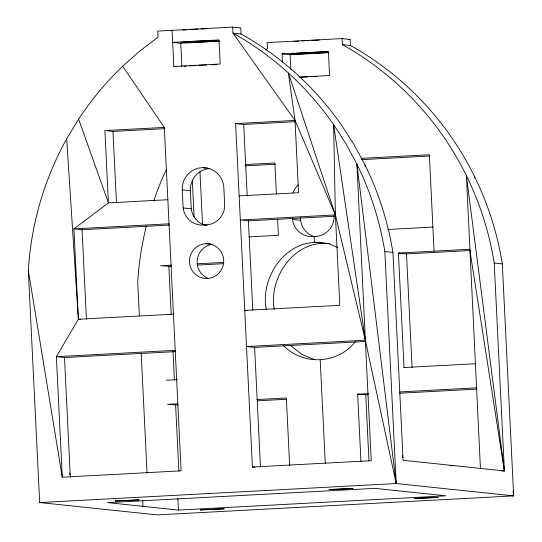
<?xml version="1.0" encoding="UTF-8"?>
<svg xmlns="http://www.w3.org/2000/svg" width="542" height="542" viewBox="0 0 542 542"><rect width="100%" height="100%" fill="white"/><g stroke="black" fill="none" stroke-linecap="round" stroke-linejoin="round"><path stroke-width="0.81" d="M167.844 199.707L108.427 202.877L73.949 228.88L78.373 319.258L56.375 356.683L62.269 477.19L181.103 470.849L164.307 127.404L122.688 66.226L139.85 50.995L158.101 37.12L157.81 31.097L232.674 27.1L240.777 27.954L241.068 33.977A306.467 301.183 -88.3 0 1 341.704 125.405L354.089 144.728L365.01 164.944A306.467 301.183 -88.3 0 1 392.936 252.416L403.106 460.287L504.385 470.93L494.216 263.053A306.467 302.029 -84.2 0 0 342.348 44.62L342.056 38.59L267.186 42.588L267.484 48.611A306.467 302.124 -84.1 0 0 265.485 50.033M342.056 38.59L350.159 39.444L350.45 45.467A306.467 302.029 -84.2 0 1 502.319 263.907L513.667 495.883L157.166 514.9L39.681 502.556L28.333 270.58A306.467 303.005 -87.2 0 1 66.7 138.793L78.624 119.105A306.467 303.005 -87.2 0 1 122.688 66.226M355.471 341.487C338.052 364.082 302.964 366.087 283.283 345.342M329.699 243.697C294.848 239.049 268.331 277.375 274.272 309.563M172.065 30.332L173.833 66.483L220.181 64.01L219.002 39.912L172.654 42.384L180.757 43.238L219.524 41.165M348.479 39.532L350.159 39.444M282.443 62.188L282.036 53.875L328.384 51.402L329.563 75.507L298.94 77.14M282.036 53.875L290.139 54.728L328.899 52.662M164.307 127.404L104.891 130.575L108.427 202.877L78.624 119.105M254.835 467.299L252.403 467.041L235.607 123.603L295.024 120.432L335.39 214.937L365.342 340.2L396.182 483.539L513.667 495.883L513.05 490.849M107.316 130.832L112.987 131.428L164.876 128.657M235.607 123.603L243.71 124.45L294.753 121.726M245.458 164.565L274.862 163L276.386 194.104M361.29 158.386L429.352 154.755L434.067 251.163M245.153 165.866L275.404 164.253M361.832 159.639L429.887 156.008M239.144 195.906L298.561 192.735L295.024 120.432L288.385 73.021L335.39 214.937L339.807 305.315L244.74 310.383L247.172 310.641M169.023 223.812L73.949 228.88L82.052 229.733L169.551 225.065M232.674 27.1L232.965 33.123A306.467 301.183 -88.3 0 1 333.601 124.552L335.39 214.937L240.323 220.005L248.426 220.858L335.918 216.19M248.995 236.868L278.398 235.303L277.619 219.327M387.51 229.483L432.889 227.057M171.523 265.167L160.744 265.743L171.367 266.461M197.227 263.798L223.758 262.382M405.633 367.713L404.014 367.544L398.411 253.067L469.718 249.259L504.385 470.93L501.926 471.059M197.369 265.072L223.372 263.683M398.411 253.067L406.514 253.913L470.266 250.512M66.7 138.793L78.373 319.258L173.44 314.191M175.208 350.342L56.375 356.683L64.478 357.53L175.723 351.595M252.403 467.041L371.236 460.707L365.342 340.2L333.601 124.552L345.986 143.874L356.907 164.097L365.342 340.2L246.508 346.534L254.611 347.388L365.857 341.453M166.347 380.227L177.248 379.644M404.014 367.544L475.314 363.743M177.641 403.783L167.525 404.325L178.155 405.043M256.861 399.562L286.359 397.984L289.658 465.47M360.958 461.669L357.659 394.183L368.614 393.6M399.8 391.934L476.493 387.842M257.375 400.816L286.034 399.285M357.659 394.183L368.289 394.901M399.474 393.235L477.007 389.095M450.382 465.788L453.742 465.612M39.681 502.556L396.182 483.539L384.834 251.563A306.467 301.183 -88.3 0 0 356.907 164.097L396.182 483.539M178.433 510.076L445.809 495.815L374.915 488.362L107.54 502.624L178.433 510.076L177.864 498.444M205.736 243.717L210.587 243.981M241.068 33.977L232.965 33.123L295.024 120.432M342.348 44.62L350.45 45.467M306.393 76.74L307.402 76.849A18.103 0.474 -2.8 0 0 300.41 77.262M173.833 66.483L176.265 66.741M203.033 167.783L209.11 168.427A18.103 0.474 -2.8 0 1 207.545 168.508M207.247 225.174L204.815 224.923A19.668 19.39 -84 0 1 183.135 207.952L182.254 189.876L190.357 190.73A21.124 20.82 -84 0 1 209.347 168.589M183.135 207.952L191.238 208.805A19.668 19.39 -84 0 0 205.371 225.255M292.436 217.803L292.517 219.449L300.62 220.296A19.668 19.39 -84 0 0 314.753 236.752M315.817 236.583L314.197 236.414A19.668 19.39 -84 0 1 292.517 219.449M322.531 243.012C287.064 237.403 259.706 276.84 266.298 309.516M384.834 251.563L392.936 252.416M494.216 263.053L502.319 263.907M78.373 319.258L80.805 319.516M337.768 247.45L327.964 243.453L314.428 242.166L314.197 236.414A19.668 19.39 -84 0 0 334.109 217.227L334.028 215.581M314.76 359.698L301.941 354.475L290.729 345.674M28.333 270.58L62.269 477.19M69.674 473.01L69.904 474.69M504.385 470.93L466.384 175.594L480.456 468.823M365.01 164.944L365.227 166.624M402.455 455.253L402.781 457.773M474.487 176.441L474.697 178.122M406.514 253.913L412.076 367.557M365.762 395.03L368.98 460.829M320.193 360.139L325.302 463.613M300.498 217.83L300.62 220.296M290.139 54.728L290.871 69.688M243.71 124.45L247.199 195.913M248.426 220.858L252.802 310.39M254.611 347.388L260.465 467.055M199.951 171.651L202.539 224.618M192.295 180.046L194.104 217.037M190.357 190.73L191.238 208.805M180.757 43.238L181.895 66.503M168.847 266.596L171.197 314.577M173.006 351.616L174.409 380.233M175.628 405.179L178.846 470.971M139.369 315.871L137.715 282.07A306.467 302.124 -84.1 0 1 146.354 225.926M141.184 353.052L147.058 473.044M142.702 500.53L142.986 506.35M112.987 131.428L116.483 202.891M82.052 229.733L86.435 319.265M64.478 357.53L70.331 477.197M208.067 278.425A17.798 17.54 -84 0 1 212.301 244.3M184.104 66.341A18.103 0.474 -2.8 0 1 186.306 66.124M189.517 65.873A18.103 0.474 -2.8 0 1 195.723 65.48M198.799 65.318A18.103 0.474 -2.8 0 1 206.597 64.952M211.516 64.776A18.103 0.474 -2.8 0 1 216.773 64.674M182.254 189.876A21.124 20.82 -84 0 1 202.017 167.681A21.124 20.82 -84 0 1 223.846 187.661L224.727 205.736A19.668 19.39 -84 0 1 204.815 224.923M153.806 200.635A306.467 302.124 -84.1 0 1 166.435 169.341M310.546 76.686A18.103 0.474 -2.8 0 1 316.724 76.415M292.958 192.844A21.124 20.82 -84 0 1 298.08 185.005M182.945 30.122A18.103 0.474 -2.8 0 1 186.868 29.783M190.066 29.566A18.103 0.474 -2.8 0 1 197.816 29.119M200.967 28.97A18.103 0.474 -2.8 0 1 207.308 28.706M293.92 41.463A18.103 0.474 -2.8 0 1 298.642 41.111M301.847 40.907A18.103 0.474 -2.8 0 1 308.777 40.535M311.907 40.393A18.103 0.474 -2.8 0 1 319.13 40.115M115.88 500.896L115.182 501.011L139.186 499.9L115.88 500.896M200.953 509.839L200.255 509.954L224.259 508.836L200.953 509.839M329.78 489.487L329.082 489.602L353.086 488.484L329.78 489.487M414.854 498.423L414.156 498.538L438.166 497.427L414.854 498.423M219.286 272.694A17.378 17.127 -84 0 0 210.194 244.076A17.378 17.127 -84 0 0 190.276 266.447A17.378 17.127 -84 0 0 219.286 272.694M189.422 42.472A18.103 0.474 -2.8 0 0 217.884 40.738A18.103 0.474 -2.8 0 0 192.335 41.51A18.103 0.474 -2.8 0 0 189.422 42.472M298.805 53.963A18.103 0.474 -2.8 0 0 327.266 52.228A18.103 0.474 -2.8 0 0 301.711 53.001A18.103 0.474 -2.8 0 0 298.805 53.963"/></g></svg>
